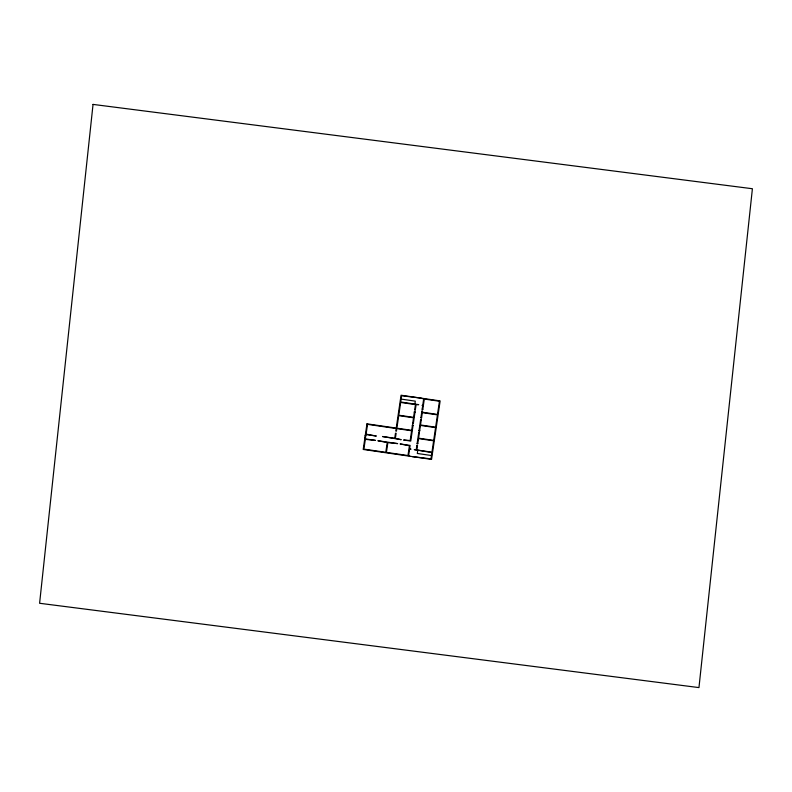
<?xml version="1.0" encoding="UTF-8"?>
<svg xmlns="http://www.w3.org/2000/svg" width="792" height="792" viewBox="0 0 792 792"><rect width="100%" height="100%" fill="white"/><g stroke="black" fill="none" stroke-linecap="round" stroke-linejoin="round"><path stroke-width="1.19" d="M414.869 404.078L415.305 401.148L401.148 399.099M410.008 456.261L408.623 455.628L409.543 449.351L411.048 449.143L409.603 448.925L410.117 445.421L400.069 443.956L409.415 445.748L407.979 455.539L386.427 452.4L387.862 442.619L397.653 443.609L377.873 440.738L387.219 442.53L385.783 452.311L363.904 449.133L365.34 439.352L375.457 440.382L365.399 438.926L365.587 437.699L364.944 437.61M420.196 398.01L401.643 395.743L400.722 402.019L418.73 404.643L416.097 404.692L415.305 410.058L414.662 409.969L415.453 404.593L400.653 402.445L398.782 415.206L413.582 417.354L414.434 411.563L415.077 411.652L413.345 423.463L412.701 423.364L413.513 417.78L398.722 415.632L396.881 428.185L411.672 430.333L412.464 424.957L413.107 425.057L410.761 441.055L403.603 440.015L410.177 440.54L411.612 430.759L396.812 428.611L396.445 431.155L395.802 431.066L396.109 428.937L395.525 428.423L367.538 424.354L366.102 434.135L376.339 436.055L366.043 434.56L365.815 436.105L365.171 436.016M412.246 456.588L430.977 458.875L431.897 452.598L414.265 449.608L416.196 449.886L416.879 445.262L417.523 445.352L416.839 449.985L431.957 452.173L433.63 440.798L418.513 438.6L417.75 443.758L417.107 443.668L418.72 432.709L419.364 432.808L418.572 438.174L433.689 440.372L435.57 427.611L420.443 425.413L419.592 431.214L418.948 431.115L420.651 419.522L421.295 419.621L420.512 424.987L435.63 427.185L437.441 414.85L422.324 412.652L421.532 418.027L420.889 417.928L421.898 411.018L422.542 411.107L422.383 412.226L437.501 414.424L439.441 401.237L424.314 399.039L422.779 409.513L422.136 409.424L422.71 405.544L422.067 405.445L422.77 405.118L423.671 398.95L420.829 398.099M417.74 450.549L417.315 453.469L431.472 455.529M422.176 409.157L422.819 409.246M414.701 409.702L415.345 409.791M421.869 411.286L422.512 411.375M421.799 411.711L422.443 411.8M414.394 411.83L415.038 411.919M414.325 412.256L414.968 412.345M420.928 417.661L421.572 417.76M420.611 419.79L421.255 419.889M412.741 423.096L413.384 423.195M412.424 425.225L413.068 425.324M412.394 425.443L413.038 425.532M419.057 430.422L419.701 430.521M418.988 430.848L419.631 430.947M418.681 432.977L419.324 433.075M365.211 435.748L365.855 435.838M417.146 443.401L417.79 443.49M364.904 437.877L365.548 437.966M416.839 445.53L417.483 445.619M416.81 445.738L417.453 445.837M93.04 104.405L39.6 603.276L698.96 687.595L752.4 188.734L93.04 104.405M366.963 423.839L363.201 449.46L431.561 459.4L440.144 400.91L401.059 395.228L396.238 428.086L366.963 423.839M382.516 436.521L401.188 439.669L395.376 438.392L396.129 433.283L395.485 433.194L394.733 438.293L382.516 436.521"/></g></svg>
